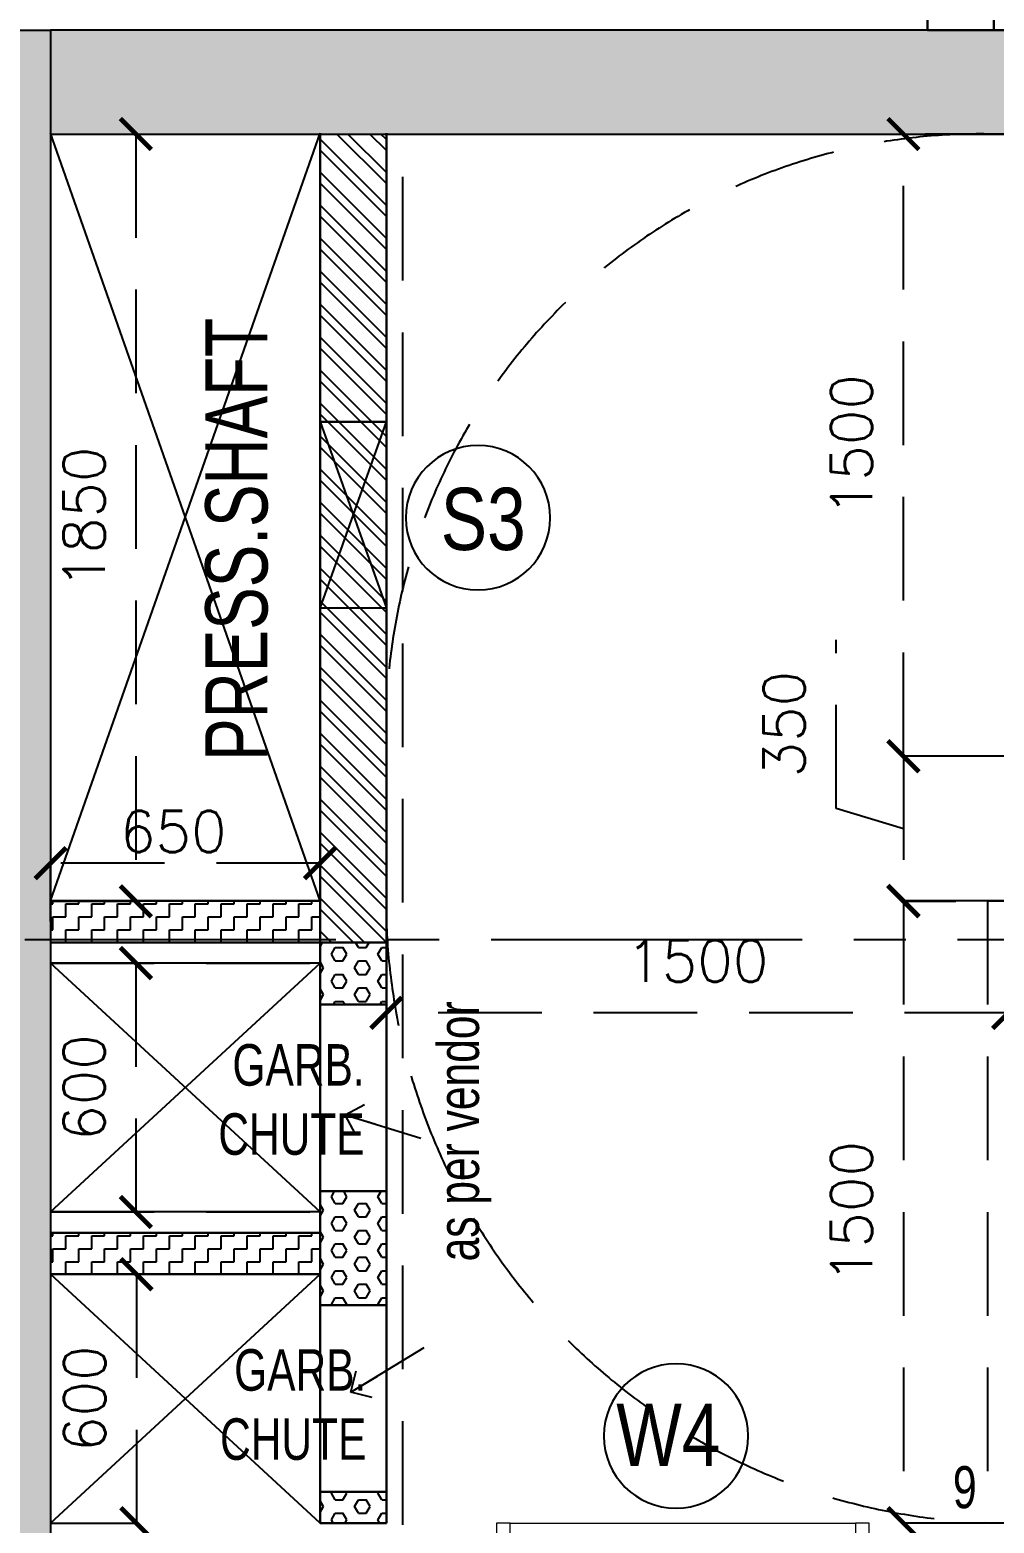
# Model space of a CAD drawing. Header units: millimetres. Extents: x 1167879 to 1231451, y -5731814 to -5645217.
# Drawn here: x 1196882 to 1199208, y -5718974 to -5715374 of the extents above; entities that cross this region are included whole.
import ezdxf
from ezdxf.enums import TextEntityAlignment as Align

# ---------------------------------------------------------------- set-up
doc = ezdxf.new("R2010")
doc.units = ezdxf.units.MM
doc.header["$LTSCALE"] = 1000
doc.header["$MEASUREMENT"] = 0
for name, pattern in [('AUDIT_D_120904163729-0', [0]), ('T8 - TYPICAL FLOOR CORE$0$AUDIT_D_120904163729-0', [0]), ('T8 - TYPICAL FLOOR CORE$0$DASHED2', [0.375, 0.25, -0.125]), ('T8 - TYPICAL FLOOR CORE$0$HIDDEN', [0.375, 0.25, -0.125]), ('T8 - TYPICAL FLOOR CORE$0$T8 - TYPICAL FLOOR CORE$0$T10-TYPICAL FLOOR CORE$0$HIDDEN', [0.375, 0.25, -0.125]), ('T8(T9 IS SIMILAR) - DIMENSION & TEXTING$0$HIDDEN', [0.375, 0.25, -0.125]), ('T8(T9 IS SIMILAR)$0$$0$HIDDEN', [0.375, 0.25, -0.125]), ('T8_REFUGE COLUMNS$0$CENTER2', [1.125, 0.75, -0.125, 0.125, -0.125])]:
    doc.linetypes.add(name, pattern=pattern)
doc.layers.get('0').update_dxf_attribs({"linetype": 'AUDIT_D_120904163729-0'})
for name, color, linetype, lineweight in [('3BHK-A$0$$1$A-WALL- 160', 6, 'Continuous', 30), ('T8 - TYPICAL FLOOR CORE$0$a-Text', 4, 'Continuous', 0), ('T8 - TYPICAL FLOOR CORE$0$A-WALL- 160', 6, 'Continuous', 30), ('T8 - TYPICAL FLOOR CORE$0$T8 - TYPICAL FLOOR CORE$0$A-WALL- 160', 6, 'Continuous', 30), ('T8 - TYPICAL FLOOR CORE$0$T8 - TYPICAL FLOOR CORE$0$D&W', 8, 'Continuous', 25), ('T8 - TYPICAL FLOOR CORE$0$T8 - TYPICAL FLOOR CORE$1$a-Text', 4, 'Continuous', 0), ('T8 - TYPICAL FLOOR CORE$0$Window', 4, 'Continuous', 20), ('T8(T9 IS SIMILAR)$0$D&W', 8, 'Continuous', 25)]:
    doc.layers.add(name, color=color, linetype=linetype, lineweight=lineweight)
for name, color, linetype in [('T8 - TYPICAL FLOOR CORE$0$A-DIMENSIONS', 2, 'T8 - TYPICAL FLOOR CORE$0$HIDDEN'), ('T8 - TYPICAL FLOOR CORE$0$A-HATCH -160', 251, 'T8 - TYPICAL FLOOR CORE$0$AUDIT_D_120904163729-0'), ('T8 - TYPICAL FLOOR CORE$0$A-UNFINISHED STAIRS', 30, 'T8 - TYPICAL FLOOR CORE$0$DASHED2'), ('T8 - TYPICAL FLOOR CORE$0$a-window-no', 125, 'Continuous'), ('T8 - TYPICAL FLOOR CORE$0$HATCH', 8, 'Continuous'), ('T8 - TYPICAL FLOOR CORE$0$STRUC DIM', 30, 'Continuous'), ('T8 - TYPICAL FLOOR CORE$0$T8 - TYPICAL FLOOR CORE$0$CUT-OUT', 49, 'Continuous'), ('T8 - TYPICAL FLOOR CORE$0$T8 - TYPICAL FLOOR CORE$0$T10-TYPICAL FLOOR CORE$0$A-SLAB SUNK-AC LEDGES', 251, 'T8 - TYPICAL FLOOR CORE$0$T8 - TYPICAL FLOOR CORE$0$T10-TYPICAL FLOOR CORE$0$HIDDEN'), ('T8(T9 IS SIMILAR) - DIMENSION & TEXTING$0$A-DIMENSIONS', 2, 'T8(T9 IS SIMILAR) - DIMENSION & TEXTING$0$HIDDEN'), ('T8(T9 IS SIMILAR)$0$$6$a-beam 2', 50, 'Continuous'), ('T8(T9 IS SIMILAR)$0$S-BEAM', 20, 'T8(T9 IS SIMILAR)$0$$0$HIDDEN'), ('T8_REFUGE COLUMNS$0$A-CENTERLINE', 193, 'T8_REFUGE COLUMNS$0$CENTER2'), ('T8_REFUGE COLUMNS$0$A-RCC COLS', 3, 'Continuous'), ('T8_TYPICAL COLUMNS$0$A-RCC COLS', 3, 'Continuous')]:
    doc.layers.add(name, color=color, linetype=linetype)
doc.layers.add('T8_REFUGE COLUMNS$0$COL-HATCH', color=7, linetype='Continuous', lineweight=25, true_color=0xa3a3a3)
doc.styles.add('T8 - TYPICAL FLOOR CORE$0$ARIAL ARROW', font='swisscl.ttf')
doc.styles.add('T8 - TYPICAL FLOOR CORE$0$LODHA STANDERD', font='sanss___.ttf')
doc.styles.add('T8 - TYPICAL FLOOR CORE$0$Romans 1', font='romans.shx', dxfattribs={"height": 100})
doc.styles.add('T8 - TYPICAL FLOOR CORE$0$T8 - TYPICAL FLOOR CORE$1$ARIAL ARROW', font='swisscl.ttf')
doc.styles.add('T8(T9 IS SIMILAR) - DIMENSION & TEXTING$0$Romans 1', font='romans.shx', dxfattribs={"height": 100})
doc.dimstyles.new('T8 - TYPICAL FLOOR CORE$0$ALPINE S', dxfattribs={"dimscale": 0, "dimtxt": 100, "dimasz": 75, "dimexe": 0, "dimexo": 0, "dimgap": 75, "dimtad": 1, "dimdec": 0, "dimzin": 0, "dimdsep": 46, "dimtxsty": 'T8 - TYPICAL FLOOR CORE$0$Romans 1', "dimblk": 'T8 - TYPICAL FLOOR CORE$0$_ArchTick', "dimcen": 0.09, "dimclrd": 256, "dimclre": 256, "dimclrt": 7, "dimadec": 0, "dimazin": 0, "dimtfac": 1, "dimtdec": 0, "dimtofl": 0, "dimtmove": 1, "dimatfit": 0, "dimldrblk": 'T8 - TYPICAL FLOOR CORE$0$_Open90', "dimfxl": 1, "dimtolj": 1, "dimtzin": 0, "dimarcsym": 0})
doc.dimstyles.new('T8(T9 IS SIMILAR) - DIMENSION & TEXTING$0$ALPINE S', dxfattribs={"dimscale": 0, "dimtxt": 100, "dimasz": 75, "dimexe": 0, "dimexo": 0, "dimgap": 75, "dimtad": 1, "dimdec": 0, "dimzin": 0, "dimdsep": 46, "dimtxsty": 'T8(T9 IS SIMILAR) - DIMENSION & TEXTING$0$Romans 1', "dimblk": 'T8(T9 IS SIMILAR) - DIMENSION & TEXTING$0$_ArchTick', "dimcen": 0.09, "dimclrd": 256, "dimclre": 256, "dimclrt": 7, "dimadec": 0, "dimazin": 0, "dimtfac": 1, "dimtdec": 0, "dimtofl": 0, "dimtmove": 1, "dimatfit": 0, "dimldrblk": 'T8(T9 IS SIMILAR) - DIMENSION & TEXTING$0$_Open90', "dimfxl": 1, "dimtolj": 1, "dimtzin": 0, "dimarcsym": 0})

# ---------------------------------------------------------------- blocks, each defined once
blk = doc.blocks.new('T8(T9 IS SIMILAR) - DIMENSION & TEXTING$0$_ArchTick')
at = {"color": 0, "linetype": 'ByBlock', "const_width": 0.15}
blk.add_lwpolyline([(-0.5, -0.5), (0.5, 0.5)], dxfattribs=at)
blk = doc.blocks.new('*D207')
at = {"layer": 'T8(T9 IS SIMILAR) - DIMENSION & TEXTING$0$A-DIMENSIONS', "lineweight": -2, "transparency": 16777216}
for p, q in [((1199586.4, -5715236.2), (1199586.4, -5714843.3)), ((1199323.9, -5715255), (1199323.9, -5715180)), ((1199323.9, -5715314.9), (1199586.4, -5715236.2)), ((1199323.9, -5715255), (1199323.9, -5715374.9)), ((1199323.9, -5715374.9), (1199323.9, -5715449.9))]:
    blk.add_line(p, q, dxfattribs=at)
at = {"layer": 'T8(T9 IS SIMILAR) - DIMENSION & TEXTING$0$A-DIMENSIONS', "linetype": 'T8(T9 IS SIMILAR) - DIMENSION & TEXTING$0$HIDDEN', "lineweight": -2, "transparency": 16777216}
for p, q in [((1199047.4, -5715255), (1199323.9, -5715255)), ((1199047.4, -5715374.9), (1199323.9, -5715374.9))]:
    blk.add_line(p, q, dxfattribs=at)
at = {"layer": 'T8(T9 IS SIMILAR) - DIMENSION & TEXTING$0$A-DIMENSIONS', "linetype": 'ByBlock', "lineweight": -2, "transparency": 16777216, "xscale": 75, "yscale": 75, "zscale": 75}
for p, rotation in [((1199323.9, -5715255), 270), ((1199323.9, -5715374.9), 90)]:
    blk.add_blockref('T8(T9 IS SIMILAR) - DIMENSION & TEXTING$0$_ArchTick', p, dxfattribs=dict(at, rotation=rotation))
at = {"layer": 'T8(T9 IS SIMILAR) - DIMENSION & TEXTING$0$A-DIMENSIONS', "color": 7, "linetype": 'ByBlock', "transparency": 16777216, "insert": (1199461.4, -5715039.8), "char_height": 100, "attachment_point": 5, "rotation": 90, "style": 'T8(T9 IS SIMILAR) - DIMENSION & TEXTING$0$Romans 1'}
blk.add_mtext('\\A1;120', dxfattribs=at)
blk = doc.blocks.new('T8(T9 IS SIMILAR) - DIMENSION & TEXTING$0$_Open90')
at = {"color": 0, "linetype": 'ByBlock', "lineweight": -2}
for p, q in [((-0.5, 0.5), (0, 0)), ((0, 0), (-1, 0)), ((0, 0), (-0.5, -0.5))]:
    blk.add_line(p, q, dxfattribs=at)
blk = doc.blocks.new('T8_REFUGE COLUMNS')
at = {"layer": 'T8_REFUGE COLUMNS$0$COL-HATCH', "linetype": 'ByBlock'}
h = blk.add_hatch(color=256, dxfattribs=at)
h.dxf.hatch_style = 1
h.paths.add_polyline_path([(1196682.1, -5715374.9), (1196932.1, -5715374.9), (1196932.1, -5719609.9), (1196682.1, -5719609.9)])
h = blk.add_hatch(color=256, dxfattribs=at)
h.dxf.hatch_style = 1
h.paths.add_polyline_path([(1196932.1, -5715624.9), (1203832.1, -5715624.9), (1203832.1, -5715374.9), (1196932.1, -5715374.9)])
at = {"layer": 'T8_REFUGE COLUMNS$0$A-CENTERLINE'}
blk.add_line((1223494.9, -5717567.4), (1182495.9, -5717567.4), dxfattribs=at)
at = {"layer": 'T8_REFUGE COLUMNS$0$A-RCC COLS', "linetype": 'ByBlock'}
for points in [[(1196682.1, -5715374.9), (1196932.1, -5715374.9), (1196932.1, -5719609.9), (1196682.1, -5719609.9)], [(1196932.1, -5715624.9), (1203832.1, -5715624.9), (1203832.1, -5715374.9), (1196932.1, -5715374.9)]]:
    blk.add_lwpolyline(points, close=True, dxfattribs=at)
blk = doc.blocks.new('T8_TYPICAL COLUMNS')
at = {"layer": 'T8_TYPICAL COLUMNS$0$A-RCC COLS', "linetype": 'ByBlock'}
blk.add_blockref('T8_REFUGE COLUMNS', (0, 0), dxfattribs=at)
blk = doc.blocks.new('3BHK-A')
at = {"layer": '3BHK-A$0$$1$A-WALL- 160', "linetype": 'ByBlock', "elevation": -0.5}
blk.add_lwpolyline([(1199207.4, -5715374.9), (1199207.4, -5715255), (1199047.4, -5715255), (1199047.4, -5715374.9)], dxfattribs=at)
blk = doc.blocks.new('T8 - TYPICAL FLOOR CORE$0$1500-flat-1')
at = {"layer": 'T8 - TYPICAL FLOOR CORE$0$Window', "color": 1, "lineweight": 13}
for p, q in [((1149675.6, -5694418.8), (1148842.5, -5694418.8)), ((1149240.3, -5694418.8), (1148880, -5694418.8)), ((1148880, -5694445.5), (1149675.6, -5694445.5)), ((1149307.5, -5694498.8), (1148842.5, -5694498.8)), ((1149240.3, -5694498.8), (1148880, -5694498.8)), ((1149638.1, -5694498.8), (1149277.8, -5694498.8)), ((1149277.8, -5694498.8), (1149675.6, -5694498.8)), ((1149638.1, -5694552.2), (1148842.5, -5694552.2)), ((1149675.6, -5694578.8), (1148842.5, -5694578.8))]:
    blk.add_line(p, q, dxfattribs=at)
at = {"layer": 'T8 - TYPICAL FLOOR CORE$0$Window', "color": 5, "lineweight": 13}
for p, q in [((1149240.3, -5694475.7), (1148880, -5694475.7)), ((1149240.3, -5694480.2), (1148880, -5694480.2)), ((1149638.1, -5694517.4), (1149277.8, -5694517.4)), ((1149638.1, -5694533.6), (1149277.8, -5694533.6))]:
    blk.add_line(p, q, dxfattribs=at)
at = {"layer": 'T8 - TYPICAL FLOOR CORE$0$Window', "color": 4, "lineweight": 13}
for points in [[(1148842.5, -5694418.8), (1148809.5, -5694418.8), (1148809.5, -5694578.8), (1148842.5, -5694578.8)], [(1149708.6, -5694418.8), (1149675.6, -5694418.8), (1149675.6, -5694578.8), (1149708.6, -5694578.8)], [(1148880, -5694480.2), (1148880, -5694498.8), (1148842.5, -5694498.8), (1148842.5, -5694445.5), (1148880, -5694445.5), (1148880, -5694475.7), (1148875.5, -5694475.7), (1148875.5, -5694480.2)], [(1149240.3, -5694480.2), (1149240.3, -5694498.8), (1149277.8, -5694498.8), (1149277.8, -5694445.5), (1149240.3, -5694445.5), (1149240.3, -5694475.7), (1149244.8, -5694475.7), (1149244.8, -5694480.2)], [(1149277.8, -5694533.6), (1149277.8, -5694552.2), (1149240.3, -5694552.2), (1149240.3, -5694498.8), (1149277.8, -5694498.8), (1149277.8, -5694529.1), (1149273.3, -5694529.1), (1149273.3, -5694533.6)], [(1149638.1, -5694533.6), (1149638.1, -5694552.2), (1149675.6, -5694552.2), (1149675.6, -5694498.8), (1149638.1, -5694498.8), (1149638.1, -5694517.4), (1149642.6, -5694517.4), (1149642.6, -5694533.6)]]:
    blk.add_lwpolyline(points, close=True, dxfattribs=at)
blk = doc.blocks.new('T8 - TYPICAL FLOOR CORE$0$WINDOW TAG')
at = {"layer": 'T8 - TYPICAL FLOOR CORE$0$a-window-no'}
blk.add_circle((0, 0), 174.1, dxfattribs=at)
at = {"layer": 'T8 - TYPICAL FLOOR CORE$0$a-window-no', "style": 'T8 - TYPICAL FLOOR CORE$0$LODHA STANDERD'}
blk.add_attdef('WINDOW', text='', height=150, dxfattribs=at).set_placement((11.3, 2.8), align=Align.MIDDLE_CENTER)
blk = doc.blocks.new('T8 - TYPICAL FLOOR CORE$0$_ArchTick')
at = {"color": 0, "linetype": 'ByBlock', "const_width": 0.15}
blk.add_lwpolyline([(-0.5, -0.5), (0.5, 0.5)], dxfattribs=at)
blk = doc.blocks.new('*D828')
at = {"layer": 'T8 - TYPICAL FLOOR CORE$0$A-DIMENSIONS', "linetype": 'T8 - TYPICAL FLOOR CORE$0$HIDDEN', "lineweight": -2, "transparency": 16777216}
for p, q in [((1197742.2, -5717924.3), (1197742.2, -5717743.8)), ((1199242.2, -5717925.3), (1199242.2, -5717743.8))]:
    blk.add_line(p, q, dxfattribs=at)
at = {"layer": 'T8 - TYPICAL FLOOR CORE$0$A-DIMENSIONS', "lineweight": -2, "transparency": 16777216}
blk.add_line((1199242.2, -5717743.8), (1197742.2, -5717743.8), dxfattribs=at)
at = {"layer": 'T8 - TYPICAL FLOOR CORE$0$A-DIMENSIONS', "linetype": 'ByBlock', "lineweight": -2, "transparency": 16777216, "xscale": 75, "yscale": 75, "zscale": 75, "rotation": 180}
blk.add_blockref('T8 - TYPICAL FLOOR CORE$0$_ArchTick', (1197742.2, -5717743.8), dxfattribs=at)
at = {"layer": 'T8 - TYPICAL FLOOR CORE$0$A-DIMENSIONS', "linetype": 'ByBlock', "lineweight": -2, "transparency": 16777216, "xscale": 75, "yscale": 75, "zscale": 75}
blk.add_blockref('T8 - TYPICAL FLOOR CORE$0$_ArchTick', (1199242.2, -5717743.8), dxfattribs=at)
at = {"layer": 'T8 - TYPICAL FLOOR CORE$0$A-DIMENSIONS', "color": 7, "linetype": 'ByBlock', "transparency": 16777216, "insert": (1198492.2, -5717618.8), "char_height": 100, "attachment_point": 5, "style": 'T8 - TYPICAL FLOOR CORE$0$Romans 1'}
blk.add_mtext('\\A1;1500', dxfattribs=at)
blk = doc.blocks.new('T8 - TYPICAL FLOOR CORE$0$_Open90')
at = {"color": 0, "linetype": 'ByBlock', "lineweight": -2}
for p, q in [((-0.5, 0.5), (0, 0)), ((0, 0), (-1, 0)), ((0, 0), (-0.5, -0.5))]:
    blk.add_line(p, q, dxfattribs=at)
blk = doc.blocks.new('*D843')
at = {"layer": 'T8 - TYPICAL FLOOR CORE$0$A-DIMENSIONS', "linetype": 'T8 - TYPICAL FLOOR CORE$0$HIDDEN', "lineweight": -2, "transparency": 16777216}
for p, q in [((1199242.2, -5717841.6), (1199242.2, -5717743.8)), ((1201242.2, -5717841.6), (1201242.2, -5717743.8))]:
    blk.add_line(p, q, dxfattribs=at)
at = {"layer": 'T8 - TYPICAL FLOOR CORE$0$A-DIMENSIONS', "lineweight": -2, "transparency": 16777216}
blk.add_line((1199242.2, -5717743.8), (1201242.2, -5717743.8), dxfattribs=at)
at = {"layer": 'T8 - TYPICAL FLOOR CORE$0$A-DIMENSIONS', "linetype": 'ByBlock', "lineweight": -2, "transparency": 16777216, "xscale": 75, "yscale": 75, "zscale": 75, "rotation": 180}
blk.add_blockref('T8 - TYPICAL FLOOR CORE$0$_ArchTick', (1199242.2, -5717743.8), dxfattribs=at)
at = {"layer": 'T8 - TYPICAL FLOOR CORE$0$A-DIMENSIONS', "linetype": 'ByBlock', "lineweight": -2, "transparency": 16777216, "xscale": 75, "yscale": 75, "zscale": 75}
blk.add_blockref('T8 - TYPICAL FLOOR CORE$0$_ArchTick', (1201242.2, -5717743.8), dxfattribs=at)
at = {"layer": 'T8 - TYPICAL FLOOR CORE$0$A-DIMENSIONS', "color": 7, "linetype": 'ByBlock', "transparency": 16777216, "insert": (1200242.2, -5717727.2), "char_height": 100, "attachment_point": 5, "style": 'T8 - TYPICAL FLOOR CORE$0$Romans 1'}
blk.add_mtext('\\A1;2000\\P9 EQ RISERS', dxfattribs=at)
blk = doc.blocks.new('*D844')
at = {"layer": 'T8 - TYPICAL FLOOR CORE$0$A-DIMENSIONS', "linetype": 'T8 - TYPICAL FLOOR CORE$0$HIDDEN', "lineweight": -2, "transparency": 16777216}
for p, q in [((1199292.2, -5715625), (1198989.4, -5715625)), ((1199292.2, -5717125), (1198989.4, -5717125))]:
    blk.add_line(p, q, dxfattribs=at)
at = {"layer": 'T8 - TYPICAL FLOOR CORE$0$A-DIMENSIONS', "lineweight": -2, "transparency": 16777216}
blk.add_line((1198989.4, -5717125), (1198989.4, -5715625), dxfattribs=at)
at = {"layer": 'T8 - TYPICAL FLOOR CORE$0$A-DIMENSIONS', "linetype": 'ByBlock', "lineweight": -2, "transparency": 16777216, "xscale": 75, "yscale": 75, "zscale": 75}
for p, rotation in [((1198989.4, -5715625), 90), ((1198989.4, -5717125), 270)]:
    blk.add_blockref('T8 - TYPICAL FLOOR CORE$0$_ArchTick', p, dxfattribs=dict(at, rotation=rotation))
at = {"layer": 'T8 - TYPICAL FLOOR CORE$0$A-DIMENSIONS', "color": 7, "linetype": 'ByBlock', "transparency": 16777216, "insert": (1198864.4, -5716375), "char_height": 100, "attachment_point": 5, "rotation": 90, "style": 'T8 - TYPICAL FLOOR CORE$0$Romans 1'}
blk.add_mtext('\\A1;1500', dxfattribs=at)
blk = doc.blocks.new('*D800')
at = {"layer": 'T8 - TYPICAL FLOOR CORE$0$A-DIMENSIONS', "linetype": 'T8 - TYPICAL FLOOR CORE$0$HIDDEN', "lineweight": -2, "transparency": 16777216}
for p, q in [((1199242.2, -5717474), (1198989.4, -5717474)), ((1199242.2, -5718974), (1198989.4, -5718974))]:
    blk.add_line(p, q, dxfattribs=at)
at = {"layer": 'T8 - TYPICAL FLOOR CORE$0$A-DIMENSIONS', "lineweight": -2, "transparency": 16777216}
blk.add_line((1198989.4, -5717474), (1198989.4, -5718974), dxfattribs=at)
at = {"layer": 'T8 - TYPICAL FLOOR CORE$0$A-DIMENSIONS', "linetype": 'ByBlock', "lineweight": -2, "transparency": 16777216, "xscale": 75, "yscale": 75, "zscale": 75}
for p, rotation in [((1198989.4, -5717474), 90), ((1198989.4, -5718974), 270)]:
    blk.add_blockref('T8 - TYPICAL FLOOR CORE$0$_ArchTick', p, dxfattribs=dict(at, rotation=rotation))
at = {"layer": 'T8 - TYPICAL FLOOR CORE$0$A-DIMENSIONS', "color": 7, "linetype": 'ByBlock', "transparency": 16777216, "insert": (1198864.4, -5718224), "char_height": 100, "attachment_point": 5, "rotation": 90, "style": 'T8 - TYPICAL FLOOR CORE$0$Romans 1'}
blk.add_mtext('\\A1;1500', dxfattribs=at)
blk = doc.blocks.new('*D801')
at = {"layer": 'T8 - TYPICAL FLOOR CORE$0$A-DIMENSIONS', "lineweight": -2, "transparency": 16777216}
for p, q in [((1198826.9, -5717251.3), (1198826.9, -5716844.1)), ((1198989.4, -5717125), (1198989.4, -5717050)), ((1198989.4, -5717125), (1198989.4, -5717475)), ((1198989.4, -5717300), (1198826.9, -5717251.3)), ((1198989.4, -5717475), (1198989.4, -5717550))]:
    blk.add_line(p, q, dxfattribs=at)
at = {"layer": 'T8 - TYPICAL FLOOR CORE$0$A-DIMENSIONS', "linetype": 'T8 - TYPICAL FLOOR CORE$0$HIDDEN', "lineweight": -2, "transparency": 16777216}
for p, q in [((1199140.8, -5717125), (1198989.4, -5717125)), ((1199115.8, -5717475), (1198989.4, -5717475))]:
    blk.add_line(p, q, dxfattribs=at)
at = {"layer": 'T8 - TYPICAL FLOOR CORE$0$A-DIMENSIONS', "linetype": 'ByBlock', "lineweight": -2, "transparency": 16777216, "xscale": 75, "yscale": 75, "zscale": 75}
for p, rotation in [((1198989.4, -5717125), 270), ((1198989.4, -5717475), 90)]:
    blk.add_blockref('T8 - TYPICAL FLOOR CORE$0$_ArchTick', p, dxfattribs=dict(at, rotation=rotation))
at = {"layer": 'T8 - TYPICAL FLOOR CORE$0$A-DIMENSIONS', "color": 7, "linetype": 'ByBlock', "transparency": 16777216, "insert": (1198701.9, -5717047.7), "char_height": 100, "attachment_point": 5, "rotation": 90, "style": 'T8 - TYPICAL FLOOR CORE$0$Romans 1'}
blk.add_mtext('\\A1;350', dxfattribs=at)
blk = doc.blocks.new('*D794')
at = {"layer": 'T8 - TYPICAL FLOOR CORE$0$A-DIMENSIONS', "linetype": 'T8 - TYPICAL FLOOR CORE$0$HIDDEN', "lineweight": -2, "transparency": 16777216}
for p, q in [((1196932.3, -5717523.9), (1196932.3, -5717382.8)), ((1197582.2, -5717523.9), (1197582.2, -5717382.8))]:
    blk.add_line(p, q, dxfattribs=at)
at = {"layer": 'T8 - TYPICAL FLOOR CORE$0$A-DIMENSIONS', "lineweight": -2, "transparency": 16777216}
blk.add_line((1197582.2, -5717382.8), (1196932.3, -5717382.8), dxfattribs=at)
at = {"layer": 'T8 - TYPICAL FLOOR CORE$0$A-DIMENSIONS', "linetype": 'ByBlock', "lineweight": -2, "transparency": 16777216, "xscale": 75, "yscale": 75, "zscale": 75, "rotation": 180}
blk.add_blockref('T8 - TYPICAL FLOOR CORE$0$_ArchTick', (1196932.3, -5717382.8), dxfattribs=at)
at = {"layer": 'T8 - TYPICAL FLOOR CORE$0$A-DIMENSIONS', "linetype": 'ByBlock', "lineweight": -2, "transparency": 16777216, "xscale": 75, "yscale": 75, "zscale": 75}
blk.add_blockref('T8 - TYPICAL FLOOR CORE$0$_ArchTick', (1197582.2, -5717382.8), dxfattribs=at)
at = {"layer": 'T8 - TYPICAL FLOOR CORE$0$A-DIMENSIONS', "color": 7, "linetype": 'ByBlock', "transparency": 16777216, "insert": (1197228.2, -5717306.7), "char_height": 100, "attachment_point": 5, "style": 'T8 - TYPICAL FLOOR CORE$0$Romans 1'}
blk.add_mtext('\\A1;650', dxfattribs=at)
blk = doc.blocks.new('*D819')
at = {"layer": 'T8 - TYPICAL FLOOR CORE$0$A-DIMENSIONS', "linetype": 'T8 - TYPICAL FLOOR CORE$0$HIDDEN', "lineweight": -2, "transparency": 16777216}
for p, q in [((1196933, -5718373.9), (1197139.2, -5718373.9)), ((1196933, -5718974.2), (1197139.2, -5718974.2))]:
    blk.add_line(p, q, dxfattribs=at)
at = {"layer": 'T8 - TYPICAL FLOOR CORE$0$A-DIMENSIONS', "lineweight": -2, "transparency": 16777216}
blk.add_line((1197139.2, -5718373.9), (1197139.2, -5718974.2), dxfattribs=at)
at = {"layer": 'T8 - TYPICAL FLOOR CORE$0$A-DIMENSIONS', "linetype": 'ByBlock', "lineweight": -2, "transparency": 16777216, "xscale": 75, "yscale": 75, "zscale": 75}
for p, rotation in [((1197139.2, -5718373.9), 90), ((1197139.2, -5718974.2), 270)]:
    blk.add_blockref('T8 - TYPICAL FLOOR CORE$0$_ArchTick', p, dxfattribs=dict(at, rotation=rotation))
at = {"layer": 'T8 - TYPICAL FLOOR CORE$0$A-DIMENSIONS', "color": 7, "linetype": 'ByBlock', "transparency": 16777216, "insert": (1197014.2, -5718674.1), "char_height": 100, "attachment_point": 5, "rotation": 90, "style": 'T8 - TYPICAL FLOOR CORE$0$Romans 1'}
blk.add_mtext('\\A1;600', dxfattribs=at)
blk = doc.blocks.new('*D820')
at = {"layer": 'T8 - TYPICAL FLOOR CORE$0$A-DIMENSIONS', "linetype": 'T8 - TYPICAL FLOOR CORE$0$HIDDEN', "lineweight": -2, "transparency": 16777216}
for p, q in [((1196933, -5715624.9), (1197137.9, -5715624.9)), ((1196933, -5717474.9), (1197137.9, -5717474.9))]:
    blk.add_line(p, q, dxfattribs=at)
at = {"layer": 'T8 - TYPICAL FLOOR CORE$0$A-DIMENSIONS', "lineweight": -2, "transparency": 16777216}
blk.add_line((1197137.9, -5715624.9), (1197137.9, -5717474.9), dxfattribs=at)
at = {"layer": 'T8 - TYPICAL FLOOR CORE$0$A-DIMENSIONS', "linetype": 'ByBlock', "lineweight": -2, "transparency": 16777216, "xscale": 75, "yscale": 75, "zscale": 75}
for p, rotation in [((1197137.9, -5715624.9), 90), ((1197137.9, -5717474.9), 270)]:
    blk.add_blockref('T8 - TYPICAL FLOOR CORE$0$_ArchTick', p, dxfattribs=dict(at, rotation=rotation))
at = {"layer": 'T8 - TYPICAL FLOOR CORE$0$A-DIMENSIONS', "color": 7, "linetype": 'ByBlock', "transparency": 16777216, "insert": (1197012.9, -5716549.9), "char_height": 100, "attachment_point": 5, "rotation": 90, "style": 'T8 - TYPICAL FLOOR CORE$0$Romans 1'}
blk.add_mtext('\\A1;1850', dxfattribs=at)
blk = doc.blocks.new('*D821')
at = {"layer": 'T8 - TYPICAL FLOOR CORE$0$A-DIMENSIONS', "linetype": 'T8 - TYPICAL FLOOR CORE$0$HIDDEN', "lineweight": -2, "transparency": 16777216}
for p, q in [((1196933, -5717623.9), (1197137.9, -5717623.9)), ((1196933, -5718223.9), (1197137.9, -5718223.9))]:
    blk.add_line(p, q, dxfattribs=at)
at = {"layer": 'T8 - TYPICAL FLOOR CORE$0$A-DIMENSIONS', "lineweight": -2, "transparency": 16777216}
blk.add_line((1197137.9, -5717623.9), (1197137.9, -5718223.9), dxfattribs=at)
at = {"layer": 'T8 - TYPICAL FLOOR CORE$0$A-DIMENSIONS', "linetype": 'ByBlock', "lineweight": -2, "transparency": 16777216, "xscale": 75, "yscale": 75, "zscale": 75}
for p, rotation in [((1197137.9, -5717623.9), 90), ((1197137.9, -5718223.9), 270)]:
    blk.add_blockref('T8 - TYPICAL FLOOR CORE$0$_ArchTick', p, dxfattribs=dict(at, rotation=rotation))
at = {"layer": 'T8 - TYPICAL FLOOR CORE$0$A-DIMENSIONS', "color": 7, "linetype": 'ByBlock', "transparency": 16777216, "insert": (1197012.9, -5717923.9), "char_height": 100, "attachment_point": 5, "rotation": 90, "style": 'T8 - TYPICAL FLOOR CORE$0$Romans 1'}
blk.add_mtext('\\A1;600', dxfattribs=at)
blk = doc.blocks.new('T8(T9 IS SIMILAR) - DIMENSION & TEXTING')
at = {"layer": 'T8(T9 IS SIMILAR) - DIMENSION & TEXTING$0$A-DIMENSIONS', "linetype": 'ByBlock'}
dim = blk.add_linear_dim(base=(1199323.9, -5715374.9), p1=(1199047.4, -5715255, -0.5), p2=(1199047.4, -5715374.9, -0.5), angle=90, dimstyle='T8(T9 IS SIMILAR) - DIMENSION & TEXTING$0$ALPINE S', override={"dimscale": 1, "dimfxl": 5, "dimarcsym": 1}, dxfattribs=at)
dim.commit()
dim.dimension.update_dxf_attribs({"geometry": '*D207', "text_midpoint": (1199461.4, -5715161.2)})
blk = doc.blocks.new('T8 - TYPICAL FLOOR CORE')
at = {"layer": 'T8 - TYPICAL FLOOR CORE$0$A-HATCH -160', "linetype": 'ByBlock'}
h = blk.add_hatch(dxfattribs=at)
h.set_pattern_fill('ZIGZAG', color=256, scale=250)
h.set_pattern_definition([(9e-15, (5e-08, 50), (31.25, 31.25), [31.25, -31.25]), (90, (31.25, 50), (-31.25, 31.25), [31.25, -31.25])])
h.paths.add_polyline_path([(1196932.3, -5717473.9), (1197582.2, -5717473.9), (1197582.2, -5717573.9), (1196932.3, -5717573.9)])
h = blk.add_hatch(dxfattribs=at)
h.set_pattern_fill('ZIGZAG', color=256, scale=250)
h.set_pattern_definition([(9e-15, (7e-09, 9e-10), (31.25, 31.25), [31.25, -31.25]), (90, (31.25, 9e-10), (-31.25, 31.25), [31.25, -31.25])])
h.paths.add_polyline_path([(1196932.3, -5718273.9), (1197582.2, -5718273.9), (1197582.2, -5718373.9), (1196932.1, -5718373.9)])
at = {"layer": 'T8 - TYPICAL FLOOR CORE$0$T8 - TYPICAL FLOOR CORE$0$T10-TYPICAL FLOOR CORE$0$A-SLAB SUNK-AC LEDGES', "linetype": 'ByBlock'}
h = blk.add_hatch(dxfattribs=at)
h.set_pattern_fill('ANSI32', color=256, scale=150)
h.set_pattern_definition([(135, (1196133.07, -5692975.044), (-39.77476, -39.77476), []), (135, (1196133.07, -5692948.53), (-39.77476, -39.77476), [])])
h.paths.add_polyline_path([(1197742.2, -5717573.9), (1197742.2, -5715624.9), (1197582.2, -5715624.9), (1197582.2, -5717573.9)])
h.paths.add_polyline_path([(1197742.2, -5717573.9), (1197582.2, -5717573.9), (1197582.2, -5717573.9), (1197742.2, -5717573.9)])
h.paths.add_polyline_path([(1197582.2, -5717573.9), (1197742.2, -5717573.9), (1197742.2, -5717573.9), (1197582.2, -5717573.9)])
h.paths.add_polyline_path([(1197700.4, -5717573.9), (1197742.2, -5717573.9)], flags=16)
h = blk.add_hatch(dxfattribs=at)
h.set_pattern_fill('HEX', color=256, scale=150)
h.paths.add_polyline_path([(1197582.2, -5717573.9), (1197742.2, -5717573.9), (1197742.2, -5717723.9), (1197582.2, -5717723.9)])
h.paths.add_polyline_path([(1197582.2, -5718173.9), (1197742.2, -5718173.9), (1197742.2, -5718448.9), (1197582.2, -5718448.9)])
h.paths.add_polyline_path([(1197582.2, -5718898.9), (1197742.2, -5718898.9), (1197742.2, -5718974.9), (1197582.2, -5718974.9)])
at = {"layer": 'T8 - TYPICAL FLOOR CORE$0$A-UNFINISHED STAIRS', "linetype": 'T8 - TYPICAL FLOOR CORE$0$HIDDEN'}
for q in [(1199192.2, -5718974), (1199242.2, -5717474)]:
    blk.add_line((1199192.2, -5717474), q, dxfattribs=at)
at = {"layer": 'T8 - TYPICAL FLOOR CORE$0$HATCH', "linetype": 'T8 - TYPICAL FLOOR CORE$0$HIDDEN'}
for centre, radius, start, end in [((1199173.5, -5717056.6), 1431.8, 89.2505, 181.4912), ((1199242.9, -5717472.1), 1501.7, 182.0704, 269.9715)]:
    blk.add_arc(centre, radius, start, end, dxfattribs=at)
at = {"layer": 'T8 - TYPICAL FLOOR CORE$0$STRUC DIM'}
for p, q in [((1197582.2, -5717723.9), (1197742.2, -5717723.9)), ((1197582.2, -5718173.9), (1197742.2, -5718173.9))]:
    blk.add_line(p, q, dxfattribs=at)
at = {"layer": 'T8 - TYPICAL FLOOR CORE$0$T8 - TYPICAL FLOOR CORE$0$A-WALL- 160', "linetype": 'ByBlock'}
for p, q in [((1197582.2, -5717723.9), (1197582.2, -5715623.1)), ((1197742.2, -5717723.9), (1197742.2, -5715623.1)), ((1197582.2, -5717473.9), (1196932.3, -5717473.9)), ((1197582.2, -5717473.9), (1196932.3, -5717473.9)), ((1197582.2, -5717573.9), (1196932.3, -5717573.9)), ((1197582.2, -5717573.9), (1197742.2, -5717573.9, -0.4)), ((1197582.2, -5718273.9), (1196932.3, -5718273.9)), ((1197582.2, -5718373.9), (1197582.2, -5718273.9)), ((1197582.2, -5718373.9), (1196932.3, -5718373.9)), ((1197582.2, -5718373.9), (1196932.3, -5718373.9))]:
    blk.add_line(p, q, dxfattribs=at)
for points in [[(1197742.2, -5718973.9), (1197582.2, -5718973.9), (1197582.2, -5717723.9), (1197742.2, -5717723.9)], [(1197582.2, -5718173.9), (1197742.2, -5718173.9), (1197742.2, -5717723.9), (1197582.2, -5717723.9)], [(1197582.2, -5718898.9), (1197742.2, -5718898.9), (1197742.2, -5718448.9), (1197582.2, -5718448.9)]]:
    blk.add_lwpolyline(points, close=True, dxfattribs=at)
at = {"layer": 'T8 - TYPICAL FLOOR CORE$0$T8 - TYPICAL FLOOR CORE$0$CUT-OUT'}
for p, q in [((1197582.2, -5717473.9), (1196932.3, -5715623.1)), ((1196932.3, -5717473.9), (1197582.2, -5715623.1)), ((1197582.2, -5717623.9), (1196932.3, -5717623.9)), ((1197582.2, -5718223.9), (1196932.3, -5717623.9)), ((1196932.3, -5718223.9), (1197582.2, -5717623.9)), ((1197582.2, -5718223.9), (1196932.3, -5717623.9)), ((1196932.3, -5718223.9), (1197582.2, -5717623.9)), ((1197582.2, -5718223.9), (1196932.3, -5718223.9)), ((1197582.2, -5718973.9), (1196932.3, -5718373.9)), ((1196932.3, -5718974.1), (1197582.2, -5718373.9)), ((1197582.2, -5718973.9), (1196932.3, -5718373.9)), ((1196932.3, -5718974.1), (1197582.2, -5718373.9))]:
    blk.add_line(p, q, dxfattribs=at)
at = {"layer": 'T8 - TYPICAL FLOOR CORE$0$T8 - TYPICAL FLOOR CORE$0$D&W', "linetype": 'ByBlock'}
for points in [[(1197582.2, -5716318.5), (1197742.2, -5716318.5), (1197742.2, -5716768.5), (1197582.2, -5716768.5)], [(1197582.2, -5716768.5), (1197742.2, -5716318.5), (1197582.2, -5716318.5), (1197742.2, -5716768.5)]]:
    blk.add_lwpolyline(points, close=True, dxfattribs=at)
at = {"layer": 'T8 - TYPICAL FLOOR CORE$0$A-WALL- 160', "rotation": 180}
blk.add_blockref('T8 - TYPICAL FLOOR CORE$0$1500-flat-1', (2347716.7, -11413552.8), dxfattribs=at)
at = {"layer": 'T8 - TYPICAL FLOOR CORE$0$a-window-no'}
ref = blk.add_blockref('T8 - TYPICAL FLOOR CORE$0$WINDOW TAG', (1197963.2, -5716550.1), dxfattribs=dict(at, xscale=-1, rotation=180))
ref.add_attrib('WINDOW', 'S3', dxfattribs={"height": 150, "style": 'T8 - TYPICAL FLOOR CORE$0$LODHA STANDERD', "width": 0.8}).set_placement((1197975.8, -5716552.9), align=Align.MIDDLE_CENTER)
ref = blk.add_blockref('T8 - TYPICAL FLOOR CORE$0$WINDOW TAG', (1198440.9, -5718764), dxfattribs=dict(at, xscale=-1))
ref.add_attrib('WINDOW', 'W4', dxfattribs={"height": 150, "style": 'T8 - TYPICAL FLOOR CORE$0$LODHA STANDERD', "width": 0.8}).set_placement((1198422.5, -5718761.2), align=Align.MIDDLE_CENTER)
at = {"layer": 'T8 - TYPICAL FLOOR CORE$0$a-Text', "linetype": 'ByBlock', "style": 'T8 - TYPICAL FLOOR CORE$0$ARIAL ARROW'}
blk.add_text('9', height=101.2, dxfattribs=at).set_placement((1199108.7, -5718938))
at = {"layer": 'T8 - TYPICAL FLOOR CORE$0$T8 - TYPICAL FLOOR CORE$1$a-Text', "linetype": 'ByBlock', "attachment_point": 9, "rotation": 90, "style": 'T8 - TYPICAL FLOOR CORE$0$T8 - TYPICAL FLOOR CORE$1$ARIAL ARROW'}
for s, insert, char_height, width in [('PRESS.SHAFT', (1197457.5, -5716068.5, 0.4), 150, 871.633), ('as per vendor', (1197995.7, -5717716.2, 0.6), 100, 1179.938)]:
    blk.add_mtext(s, dxfattribs=dict(at, insert=insert, char_height=char_height, width=width))
at = {"layer": 'T8 - TYPICAL FLOOR CORE$0$T8 - TYPICAL FLOOR CORE$1$a-Text', "linetype": 'ByBlock', "char_height": 100, "width": 616.956, "attachment_point": 9, "style": 'T8 - TYPICAL FLOOR CORE$0$T8 - TYPICAL FLOOR CORE$1$ARIAL ARROW'}
for insert in [(1197689.7, -5718087.4), (1197693.9, -5718822.9)]:
    blk.add_mtext('GARB.\\PCHUTE', dxfattribs=dict(at, insert=insert))
at = {"layer": 'T8 - TYPICAL FLOOR CORE$0$A-DIMENSIONS', "linetype": 'ByBlock'}
for base, p1, p2, override, picture, middle in [((1197137.9, -5717474.9), (1196933, -5715624.9), (1196933, -5717474.9), {"dimscale": 1, "dimtxt": 200, "dimfxl": 5, "dimarcsym": 1}, '*D820', (1197012.9, -5716549.9)), ((1198989.4, -5715625), (1199292.2, -5717125), (1199292.2, -5715625), {"dimscale": 1, "dimfxl": 5, "dimarcsym": 1}, '*D844', (1198864.4, -5716375)), ((1198989.4, -5717475), (1199140.8, -5717125), (1199115.8, -5717475), {"dimscale": 1, "dimfxl": 5, "dimarcsym": 1}, '*D801', (1198701.9, -5717176.3)), ((1198989.4, -5718974), (1199242.2, -5717474), (1199242.2, -5718974), {"dimscale": 1, "dimfxl": 5, "dimarcsym": 1}, '*D800', (1198864.4, -5718224)), ((1197137.9, -5718223.9), (1196933, -5717623.9), (1196933, -5718223.9, 0), {"dimscale": 1, "dimtxt": 200, "dimfxl": 5, "dimarcsym": 1}, '*D821', (1197012.9, -5717923.9)), ((1197139.2, -5718974.2), (1196933, -5718373.9), (1196933, -5718974.2, -0.1), {"dimscale": 1, "dimtxt": 200, "dimfxl": 5, "dimarcsym": 1}, '*D819', (1197014.2, -5718674.1))]:
    dim = blk.add_linear_dim(base=base, p1=p1, p2=p2, angle=90, dimstyle='T8 - TYPICAL FLOOR CORE$0$ALPINE S', override=override, dxfattribs=at)
    dim.commit()
    dim.dimension.update_dxf_attribs({"geometry": picture, "text_midpoint": middle})
dim = blk.add_linear_dim(base=(1196932.3, -5717382.8), p1=(1197582.2, -5717523.9), p2=(1196932.3, -5717523.9), dimstyle='T8 - TYPICAL FLOOR CORE$0$ALPINE S', override={"dimscale": 1, "dimtxt": 200, "dimfxl": 5, "dimarcsym": 1}, dxfattribs=at)
dim.commit()
dim.dimension.update_dxf_attribs({"geometry": '*D794', "text_midpoint": (1197228.2, -5717431.7), "dimtype": 128})
dim = blk.add_linear_dim(base=(1201242.2, -5717743.8), p1=(1199242.2, -5717841.6), p2=(1201242.2, -5717841.6), text='<>\\P9 EQ RISERS', dimstyle='T8 - TYPICAL FLOOR CORE$0$ALPINE S', override={"dimscale": 1, "dimfxl": 5, "dimarcsym": 1}, dxfattribs=at)
dim.commit()
dim.dimension.update_dxf_attribs({"geometry": '*D843', "text_midpoint": (1200242.2, -5717940.3), "dimtype": 128})
dim = blk.add_linear_dim(base=(1197742.2, -5717743.8), p1=(1199242.2, -5717925.3), p2=(1197742.2, -5717924.3), dimstyle='T8 - TYPICAL FLOOR CORE$0$ALPINE S', override={"dimscale": 1, "dimfxl": 5, "dimarcsym": 1}, dxfattribs=at)
dim.commit()
dim.dimension.update_dxf_attribs({"geometry": '*D828', "text_midpoint": (1198492.2, -5717618.8)})
for points in [[(1197642.8, -5717989.3), (1197825.6, -5718045.7)], [(1197656.6, -5718658.6), (1197833.1, -5718550.7)]]:
    blk.add_leader(points, dimstyle='T8 - TYPICAL FLOOR CORE$0$ALPINE S', override={"dimscale": 1, "dimfxl": 5, "dimarcsym": 1}, dxfattribs=at)
blk = doc.blocks.new('T8(T9 IS SIMILAR)')
at = {"layer": 'T8(T9 IS SIMILAR)$0$D&W', "linetype": 'ByBlock'}
blk.add_blockref('3BHK-A', (0, 0), dxfattribs=at)
blk.add_blockref('T8 - TYPICAL FLOOR CORE', (0, 0), dxfattribs=at)
blk.add_blockref('T8_TYPICAL COLUMNS', (0, 0), dxfattribs=at)
at = {"layer": 'T8(T9 IS SIMILAR)$0$$6$a-beam 2', "linetype": 'ByBlock'}
blk.add_blockref('T8(T9 IS SIMILAR) - DIMENSION & TEXTING', (0, 0), dxfattribs=at)
at = {"layer": 'T8(T9 IS SIMILAR)$0$S-BEAM'}
for p, q in [((1197582.2, -5718973.9), (1197582.2, -5715626.4, -0.1)), ((1197782.2, -5718978.1, 0), (1197782.2, -5715626.4, -0.1)), ((1196932.3, -5717473.9), (1197582.2, -5717474, 0.4)), ((1196932.3, -5717623.9), (1197582.2, -5717624, 0.4)), ((1196932.3, -5718223.9), (1197582.2, -5718224, 0.4)), ((1196932.3, -5718373.9), (1197582.2, -5718374, 0.4))]:
    blk.add_line(p, q, dxfattribs=at)

msp = doc.modelspace()

# ---------------------------------------------------------------- block references
at = {"linetype": 'ByBlock'}
msp.add_blockref('T8(T9 IS SIMILAR) - DIMENSION & TEXTING', (0, 0), dxfattribs=at)

# ---------------------------------------------------------------- next in the draw order: block references
msp.add_blockref('T8(T9 IS SIMILAR)', (0, 0), dxfattribs=at)

doc.saveas('drawing.dxf')
